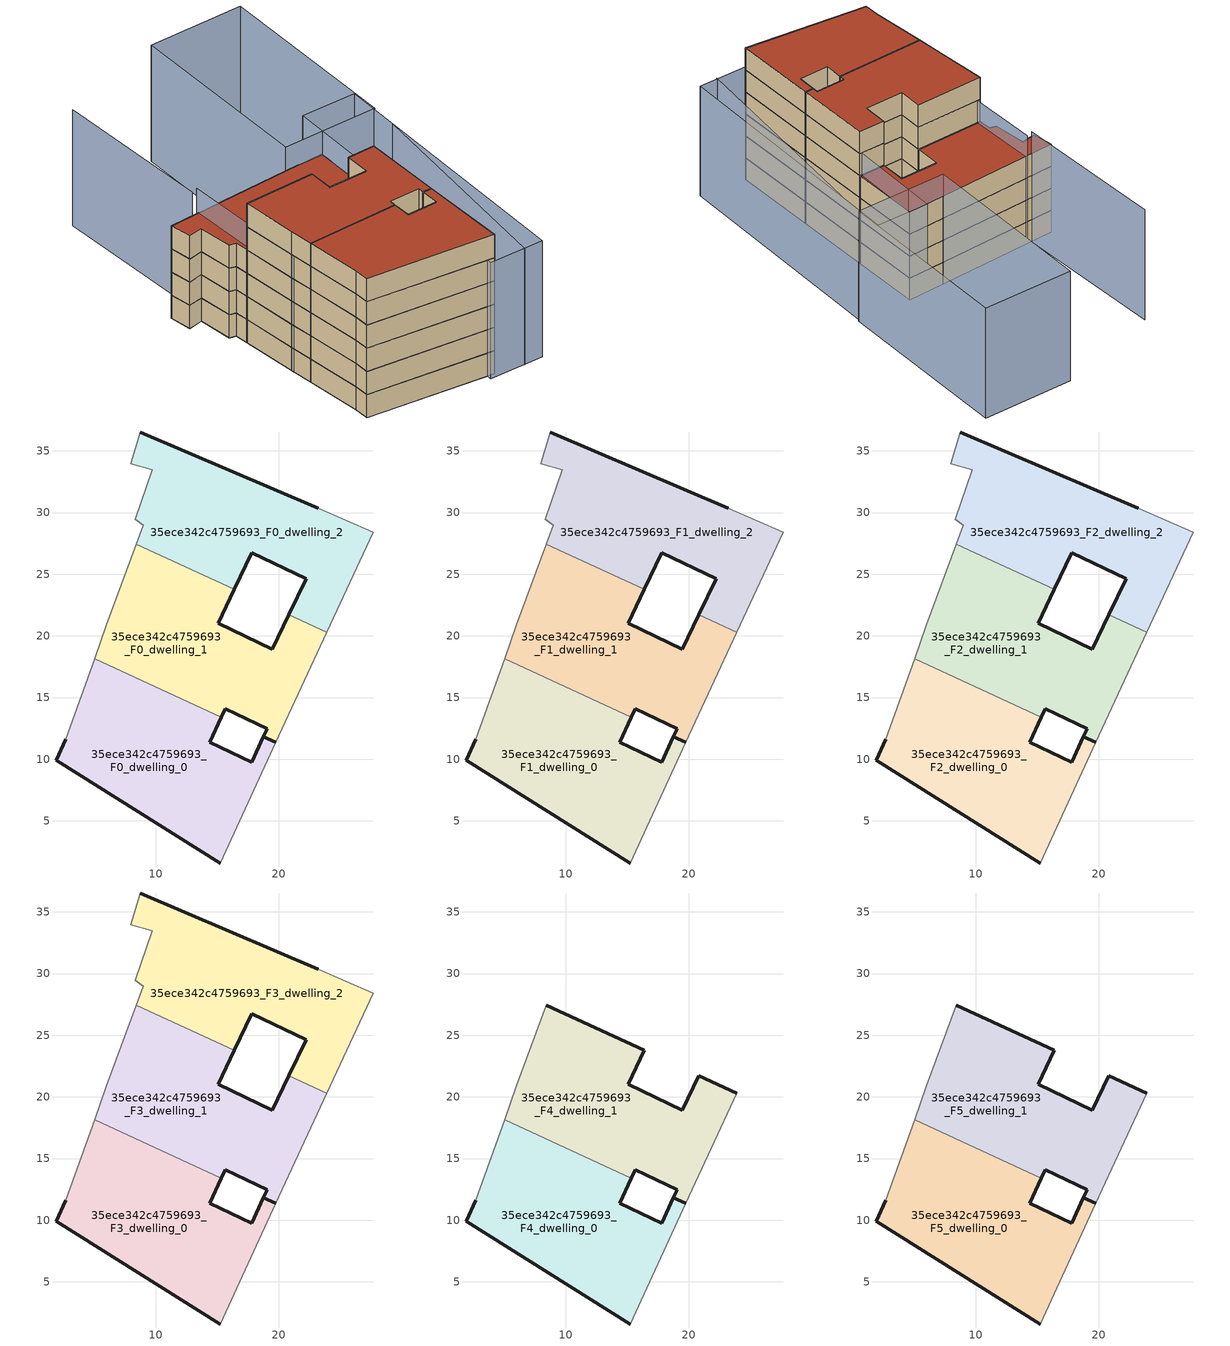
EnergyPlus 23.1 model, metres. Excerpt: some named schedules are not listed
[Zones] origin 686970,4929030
35ece342c4759693_F0_dwelling_0
 floor ground (EU_floor_Construction): 15.25,1.59 19.77,11.37 18.75,11.84 17.79,9.77 14.38,11.37 15.34,13.42 5.06,18.17 2.74,11.63 1.96,9.91 z0
 wall outside (EU_wall_Construction): 15.34,13.42 14.38,11.37 17.79,9.77 18.75,11.84 19.77,11.37 / 15.25,1.59 1.96,9.91 2.74,11.63 z0:3
 wall adiabatic (EU_wall_Construction): 19.77,11.37 15.25,1.59 / 2.74,11.63 5.06,18.17 z0:3
 wall to 35ece342c4759693_F0_dwelling_1 (EU_wall_Construction): 5.06,18.17 15.34,13.42 z0:3
35ece342c4759693_F0_dwelling_1
 floor ground (EU_floor_Construction): 19.77,11.37 23.9,20.3 20.81,21.73 19.47,18.91 15.08,21.01 16.4,23.77 8.43,27.45 6.01,20.85 5.06,18.17 15.34,13.42 15.65,14.08 19.05,12.48 18.75,11.84 z0
 wall outside (EU_wall_Construction): 16.4,23.77 15.08,21.01 19.47,18.91 20.81,21.73 / 19.77,11.37 18.75,11.84 19.05,12.48 15.65,14.08 15.34,13.42 z0:3
 wall adiabatic (EU_wall_Construction): 23.9,20.3 19.77,11.37 / 5.06,18.17 6.01,20.85 8.43,27.45 z0:3
 wall to 35ece342c4759693_F0_dwelling_2 (EU_wall_Construction): 20.81,21.73 23.9,20.3 / 8.43,27.45 16.4,23.77 z0:3
35ece342c4759693_F0_dwelling_2
 floor ground (EU_floor_Construction): 23.9,20.3 27.65,28.42 23.19,30.35 8.77,36.54 7.99,33.96 9.74,33.46 8.36,29.46 8.99,28.96 8.43,27.45 16.4,23.77 17.81,26.74 22.21,24.65 20.81,21.73 z0
 wall outside (EU_wall_Construction): 8.77,36.54 23.19,30.35 / 20.81,21.73 22.21,24.65 17.81,26.74 16.4,23.77 z0:3
 wall adiabatic (EU_wall_Construction): 23.19,30.35 27.65,28.42 23.9,20.3 / 8.43,27.45 8.99,28.96 8.36,29.46 9.74,33.46 7.99,33.96 8.77,36.54 z0:3
35ece342c4759693_F1_dwelling_0
 floor to 35ece342c4759693_F0_dwelling_0 (EU_floor_Construction): 15.25,1.59 19.77,11.37 18.75,11.84 17.79,9.77 14.38,11.37 15.34,13.42 5.06,18.17 2.74,11.63 1.96,9.91 z3
 wall outside (EU_wall_Construction): 15.34,13.42 14.38,11.37 17.79,9.77 18.75,11.84 19.77,11.37 / 15.25,1.59 1.96,9.91 2.74,11.63 z3:6
 wall adiabatic (EU_wall_Construction): 19.77,11.37 15.25,1.59 / 2.74,11.63 5.06,18.17 z3:6
 wall to 35ece342c4759693_F1_dwelling_1 (EU_wall_Construction): 5.06,18.17 15.34,13.42 z3:6
35ece342c4759693_F1_dwelling_1
 floor to 35ece342c4759693_F0_dwelling_1 (EU_floor_Construction): 19.77,11.37 23.9,20.3 20.81,21.73 19.47,18.91 15.08,21.01 16.4,23.77 8.43,27.45 6.01,20.85 5.06,18.17 15.34,13.42 15.65,14.08 19.05,12.48 18.75,11.84 z3
 wall outside (EU_wall_Construction): 16.4,23.77 15.08,21.01 19.47,18.91 20.81,21.73 / 19.77,11.37 18.75,11.84 19.05,12.48 15.65,14.08 15.34,13.42 z3:6
 wall adiabatic (EU_wall_Construction): 23.9,20.3 19.77,11.37 / 5.06,18.17 6.01,20.85 8.43,27.45 z3:6
 wall to 35ece342c4759693_F1_dwelling_2 (EU_wall_Construction): 20.81,21.73 23.9,20.3 / 8.43,27.45 16.4,23.77 z3:6
35ece342c4759693_F1_dwelling_2
 floor to 35ece342c4759693_F0_dwelling_2 (EU_floor_Construction): 23.9,20.3 27.65,28.42 23.19,30.35 8.77,36.54 7.99,33.96 9.74,33.46 8.36,29.46 8.99,28.96 8.43,27.45 16.4,23.77 17.81,26.74 22.21,24.65 20.81,21.73 z3
 wall outside (EU_wall_Construction): 8.77,36.54 23.19,30.35 / 20.81,21.73 22.21,24.65 17.81,26.74 16.4,23.77 z3:6
 wall adiabatic (EU_wall_Construction): 23.19,30.35 27.65,28.42 23.9,20.3 / 8.43,27.45 8.99,28.96 8.36,29.46 9.74,33.46 7.99,33.96 8.77,36.54 z3:6
35ece342c4759693_F2_dwelling_0
 floor to 35ece342c4759693_F1_dwelling_0 (EU_floor_Construction): 15.25,1.59 19.77,11.37 18.75,11.84 17.79,9.77 14.38,11.37 15.34,13.42 5.06,18.17 2.74,11.63 1.96,9.91 z6
 wall outside (EU_wall_Construction): 15.34,13.42 14.38,11.37 17.79,9.77 18.75,11.84 19.77,11.37 / 15.25,1.59 1.96,9.91 2.74,11.63 z6:9
 wall adiabatic (EU_wall_Construction): 19.77,11.37 15.25,1.59 / 2.74,11.63 5.06,18.17 z6:9
 wall to 35ece342c4759693_F2_dwelling_1 (EU_wall_Construction): 5.06,18.17 15.34,13.42 z6:9
35ece342c4759693_F2_dwelling_1
 floor to 35ece342c4759693_F1_dwelling_1 (EU_floor_Construction): 19.77,11.37 23.9,20.3 20.81,21.73 19.47,18.91 15.08,21.01 16.4,23.77 8.43,27.45 6.01,20.85 5.06,18.17 15.34,13.42 15.65,14.08 19.05,12.48 18.75,11.84 z6
 wall outside (EU_wall_Construction): 16.4,23.77 15.08,21.01 19.47,18.91 20.81,21.73 / 19.77,11.37 18.75,11.84 19.05,12.48 15.65,14.08 15.34,13.42 z6:9
 wall adiabatic (EU_wall_Construction): 23.9,20.3 19.77,11.37 / 5.06,18.17 6.01,20.85 8.43,27.45 z6:9
 wall to 35ece342c4759693_F2_dwelling_2 (EU_wall_Construction): 20.81,21.73 23.9,20.3 / 8.43,27.45 16.4,23.77 z6:9
35ece342c4759693_F2_dwelling_2
 floor to 35ece342c4759693_F1_dwelling_2 (EU_floor_Construction): 23.9,20.3 27.65,28.42 23.19,30.35 8.77,36.54 7.99,33.96 9.74,33.46 8.36,29.46 8.99,28.96 8.43,27.45 16.4,23.77 17.81,26.74 22.21,24.65 20.81,21.73 z6
 wall outside (EU_wall_Construction): 8.77,36.54 23.19,30.35 / 20.81,21.73 22.21,24.65 17.81,26.74 16.4,23.77 z6:9
 wall adiabatic (EU_wall_Construction): 23.19,30.35 27.65,28.42 23.9,20.3 / 8.43,27.45 8.99,28.96 8.36,29.46 9.74,33.46 7.99,33.96 8.77,36.54 z6:9
35ece342c4759693_F3_dwelling_0
 floor to 35ece342c4759693_F2_dwelling_0 (EU_floor_Construction): 15.25,1.59 19.77,11.37 18.75,11.84 17.79,9.77 14.38,11.37 15.34,13.42 5.06,18.17 2.74,11.63 1.96,9.91 z9
 wall outside (EU_wall_Construction): 15.34,13.42 14.38,11.37 17.79,9.77 18.75,11.84 19.77,11.37 / 15.25,1.59 1.96,9.91 2.74,11.63 z9:12
 wall adiabatic (EU_wall_Construction): 19.77,11.37 15.25,1.59 / 2.74,11.63 5.06,18.17 z9:12
 wall to 35ece342c4759693_F3_dwelling_1 (EU_wall_Construction): 5.06,18.17 15.34,13.42 z9:12
35ece342c4759693_F3_dwelling_1
 floor to 35ece342c4759693_F2_dwelling_1 (EU_floor_Construction): 19.77,11.37 23.9,20.3 20.81,21.73 19.47,18.91 15.08,21.01 16.4,23.77 8.43,27.45 6.01,20.85 5.06,18.17 15.34,13.42 15.65,14.08 19.05,12.48 18.75,11.84 z9
 wall outside (EU_wall_Construction): 16.4,23.77 15.08,21.01 19.47,18.91 20.81,21.73 / 19.77,11.37 18.75,11.84 19.05,12.48 15.65,14.08 15.34,13.42 z9:12
 wall adiabatic (EU_wall_Construction): 23.9,20.3 19.77,11.37 / 5.06,18.17 6.01,20.85 8.43,27.45 z9:12
 wall to 35ece342c4759693_F3_dwelling_2 (EU_wall_Construction): 20.81,21.73 23.9,20.3 / 8.43,27.45 16.4,23.77 z9:12
35ece342c4759693_F3_dwelling_2
 floor to 35ece342c4759693_F2_dwelling_2 (EU_floor_Construction): 23.9,20.3 27.65,28.42 23.19,30.35 8.77,36.54 7.99,33.96 9.74,33.46 8.36,29.46 8.99,28.96 8.43,27.45 16.4,23.77 17.81,26.74 22.21,24.65 20.81,21.73 z9
 wall outside (EU_wall_Construction): 8.77,36.54 23.19,30.35 / 20.81,21.73 22.21,24.65 17.81,26.74 16.4,23.77 z9:12
 wall adiabatic (EU_wall_Construction): 23.19,30.35 27.65,28.42 23.9,20.3 / 8.43,27.45 8.99,28.96 8.36,29.46 9.74,33.46 7.99,33.96 8.77,36.54 z9:12
 roof outside (EU_roof_Construction): 23.19,30.35 27.65,28.42 23.9,20.3 20.81,21.73 22.21,24.65 17.81,26.74 16.4,23.77 8.43,27.45 8.99,28.96 8.36,29.46 9.74,33.46 7.99,33.96 8.77,36.54 z12
35ece342c4759693_F4_dwelling_0
 floor to 35ece342c4759693_F3_dwelling_0 (EU_floor_Construction): 15.25,1.59 19.77,11.37 18.75,11.84 17.79,9.77 14.38,11.37 15.34,13.42 5.06,18.17 2.74,11.63 1.96,9.91 z12
 wall outside (EU_wall_Construction): 15.34,13.42 14.38,11.37 17.79,9.77 18.75,11.84 19.77,11.37 / 15.25,1.59 1.96,9.91 2.74,11.63 z12:15
 wall adiabatic (EU_wall_Construction): 19.77,11.37 15.25,1.59 / 2.74,11.63 5.06,18.17 z12:15
 wall to 35ece342c4759693_F4_dwelling_1 (EU_wall_Construction): 5.06,18.17 15.34,13.42 z12:15
35ece342c4759693_F4_dwelling_1
 floor to 35ece342c4759693_F3_dwelling_1 (EU_floor_Construction): 19.77,11.37 23.9,20.3 20.81,21.73 19.47,18.91 15.08,21.01 16.4,23.77 8.43,27.45 6.01,20.85 5.06,18.17 15.34,13.42 15.65,14.08 19.05,12.48 18.75,11.84 z12
 wall outside (EU_wall_Construction): 8.43,27.45 16.4,23.77 15.08,21.01 19.47,18.91 20.81,21.73 23.9,20.3 / 19.77,11.37 18.75,11.84 19.05,12.48 15.65,14.08 15.34,13.42 z12:15
 wall adiabatic (EU_wall_Construction): 23.9,20.3 19.77,11.37 / 5.06,18.17 6.01,20.85 8.43,27.45 z12:15
35ece342c4759693_F5_dwelling_0
 floor to 35ece342c4759693_F4_dwelling_0 (EU_floor_Construction): 15.25,1.59 19.77,11.37 18.75,11.84 17.79,9.77 14.38,11.37 15.34,13.42 5.06,18.17 2.74,11.63 1.96,9.91 z15
 wall outside (EU_wall_Construction): 15.34,13.42 14.38,11.37 17.79,9.77 18.75,11.84 19.77,11.37 / 15.25,1.59 1.96,9.91 2.74,11.63 z15:18
 wall adiabatic (EU_wall_Construction): 19.77,11.37 15.25,1.59 / 2.74,11.63 5.06,18.17 z15:18
 wall to 35ece342c4759693_F5_dwelling_1 (EU_wall_Construction): 5.06,18.17 15.34,13.42 z15:18
 roof outside (EU_roof_Construction): 18.75,11.84 19.77,11.37 15.25,1.59 1.96,9.91 2.74,11.63 5.06,18.17 15.34,13.42 14.38,11.37 17.79,9.77 z18
35ece342c4759693_F5_dwelling_1
 floor to 35ece342c4759693_F4_dwelling_1 (EU_floor_Construction): 19.77,11.37 23.9,20.3 20.81,21.73 19.47,18.91 15.08,21.01 16.4,23.77 8.43,27.45 6.01,20.85 5.06,18.17 15.34,13.42 15.65,14.08 19.05,12.48 18.75,11.84 z15
 wall outside (EU_wall_Construction): 8.43,27.45 16.4,23.77 15.08,21.01 19.47,18.91 20.81,21.73 23.9,20.3 / 19.77,11.37 18.75,11.84 19.05,12.48 15.65,14.08 15.34,13.42 z15:18
 wall adiabatic (EU_wall_Construction): 23.9,20.3 19.77,11.37 / 5.06,18.17 6.01,20.85 8.43,27.45 z15:18
 roof outside (EU_roof_Construction): 20.81,21.73 23.9,20.3 19.77,11.37 18.75,11.84 19.05,12.48 15.65,14.08 15.34,13.42 5.06,18.17 6.01,20.85 8.43,27.45 16.4,23.77 15.08,21.01 19.47,18.91 z18
shading: 18.14,-0.54 32.02,22.2 / 6.63,20.66 2.6,11.3 / 12.3,35.33 5.91,20.61 / 19.07,53.46 11.39,35.41 / 35.18,28.31 20.32,-1.49 / 20.32,-1.49 14.25,1.54 / 14.25,1.54 29.11,31.34 / 29.11,31.34 35.18,28.31 / 23.19,30.35 33.37,51.42 / 33.37,51.42 43.99,46.29 / 43.99,46.29 33.8,25.22 / 33.8,25.22 23.19,30.35 z0:15
[Building]
EU S2 Campaign: North Axis=0; Terrain=City; Solar Distribution=FullExterior
[Site:Location]
Bologna: Latitude=44.5; Longitude=11.25; Time Zone=1; Elevation=37
[SizingPeriod:WeatherFileDays]
AnnualSizingPeriod: Begin Month=1; Begin Day of Month=1; End Month=12; End Day of Month=31; Day of Week for Start Day=Monday; Use Weather File Daylight Saving Period=No; Use Weather File Rain and Snow Indicators=No
[MATERIAL]
EU_InternalMass_Material: Roughness=MediumRough; Thickness=0.1; Conductivity=1; Density=1800; Specific Heat=900; Thermal Absorptance=0.9; Solar Absorptance=0.7; Visible Absorptance=0.7
[MATERIAL:NOMASS] Roughness=MediumRough; Thermal Absorptance=0.9; Solar Absorptance=0.7; Visible Absorptance=0.7
Name | Thermal Resistance
EU_wall_NoMass | 0.905828
EU_roof_NoMass | 0.37593
EU_floor_NoMass | 0.67114
[CONSTRUCTION]
EU_wall_Construction: EU_wall_NoMass
EU_roof_Construction: EU_roof_NoMass
EU_floor_Construction: EU_floor_NoMass
EU_InternalMass_Construction: EU_InternalMass_Material
[ZONE] Type=1; Multiplier=1; Ceiling Height=autocalculate; Floor Area=autocalculate; Part of Total Floor Area=Yes
Name | Volume
35ece342c4759693_F0_dwelling_0 | 437.877
35ece342c4759693_F1_dwelling_0; 35ece342c4759693_F2_dwelling_0; 35ece342c4759693_F3_dwelling_0; 35ece342c4759693_F4_dwelling_0; 35ece342c4759693_F5_dwelling_0; 35ece342c4759693_F0_dwelling_2; 35ece342c4759693_F1_dwelling_2; 35ece342c4759693_F2_dwelling_2; 35ece342c4759693_F3_dwelling_2 | 437.875
35ece342c4759693_F0_dwelling_1 | 437.84
35ece342c4759693_F1_dwelling_1; 35ece342c4759693_F2_dwelling_1; 35ece342c4759693_F3_dwelling_1; 35ece342c4759693_F4_dwelling_1; 35ece342c4759693_F5_dwelling_1 | 437.838
[INTERNALMASS] Construction=EU_InternalMass_Construction
Name | Zone or ZoneList | Surface Area
35ece342c4759693_F0_dwelling_0_EU_InternalMass | 35ece342c4759693_F0_dwelling_0 | 145.959
35ece342c4759693_F0_dwelling_1_EU_InternalMass | 35ece342c4759693_F0_dwelling_1 | 145.947
35ece342c4759693_F0_dwelling_2_EU_InternalMass | 35ece342c4759693_F0_dwelling_2 | 145.958
35ece342c4759693_F1_dwelling_0_EU_InternalMass | 35ece342c4759693_F1_dwelling_0 | 145.959
35ece342c4759693_F1_dwelling_1_EU_InternalMass | 35ece342c4759693_F1_dwelling_1 | 145.947
35ece342c4759693_F1_dwelling_2_EU_InternalMass | 35ece342c4759693_F1_dwelling_2 | 145.958
35ece342c4759693_F2_dwelling_0_EU_InternalMass | 35ece342c4759693_F2_dwelling_0 | 145.959
35ece342c4759693_F2_dwelling_1_EU_InternalMass | 35ece342c4759693_F2_dwelling_1 | 145.947
35ece342c4759693_F2_dwelling_2_EU_InternalMass | 35ece342c4759693_F2_dwelling_2 | 145.958
35ece342c4759693_F3_dwelling_0_EU_InternalMass | 35ece342c4759693_F3_dwelling_0 | 145.959
35ece342c4759693_F3_dwelling_1_EU_InternalMass | 35ece342c4759693_F3_dwelling_1 | 145.947
35ece342c4759693_F3_dwelling_2_EU_InternalMass | 35ece342c4759693_F3_dwelling_2 | 145.958
35ece342c4759693_F4_dwelling_0_EU_InternalMass | 35ece342c4759693_F4_dwelling_0 | 77.1291
35ece342c4759693_F4_dwelling_1_EU_InternalMass | 35ece342c4759693_F4_dwelling_1 | 360.729
35ece342c4759693_F5_dwelling_0_EU_InternalMass | 35ece342c4759693_F5_dwelling_0 | 77.1291
35ece342c4759693_F5_dwelling_1_EU_InternalMass | 35ece342c4759693_F5_dwelling_1 | 360.729
[OTHEREQUIPMENT] Fuel Type=Electricity; Design Level Calculation Method=Watts/Area; Power per Zone Floor Area=1; Fraction Latent=0; Fraction Radiant=0; Fraction Lost=0; Carbon Dioxide Generation Rate=0; EndUse Subcategory=EU_Step8_InternalGains
Name | Zone or ZoneList or Space or SpaceList | Schedule
EU_Step8_InternalGain_35ece342c4759693_F0_dwelling_0_f000 | 35ece342c4759693_F0_dwelling_0 | EU_Step8_GainSchedule_35ece342c4759693_F0_dwelling_0_f000
EU_Step8_InternalGain_35ece342c4759693_F0_dwelling_1_f000 | 35ece342c4759693_F0_dwelling_1 | EU_Step8_GainSchedule_35ece342c4759693_F0_dwelling_1_f000
EU_Step8_InternalGain_35ece342c4759693_F0_dwelling_2_f000 | 35ece342c4759693_F0_dwelling_2 | EU_Step8_GainSchedule_35ece342c4759693_F0_dwelling_2_f000
EU_Step8_InternalGain_35ece342c4759693_F1_dwelling_0_f000 | 35ece342c4759693_F1_dwelling_0 | EU_Step8_GainSchedule_35ece342c4759693_F1_dwelling_0_f000
EU_Step8_InternalGain_35ece342c4759693_F1_dwelling_1_f000 | 35ece342c4759693_F1_dwelling_1 | EU_Step8_GainSchedule_35ece342c4759693_F1_dwelling_1_f000
EU_Step8_InternalGain_35ece342c4759693_F1_dwelling_2_f000 | 35ece342c4759693_F1_dwelling_2 | EU_Step8_GainSchedule_35ece342c4759693_F1_dwelling_2_f000
EU_Step8_InternalGain_35ece342c4759693_F2_dwelling_0_f000 | 35ece342c4759693_F2_dwelling_0 | EU_Step8_GainSchedule_35ece342c4759693_F2_dwelling_0_f000
EU_Step8_InternalGain_35ece342c4759693_F2_dwelling_1_f000 | 35ece342c4759693_F2_dwelling_1 | EU_Step8_GainSchedule_35ece342c4759693_F2_dwelling_1_f000
EU_Step8_InternalGain_35ece342c4759693_F2_dwelling_2_f000 | 35ece342c4759693_F2_dwelling_2 | EU_Step8_GainSchedule_35ece342c4759693_F2_dwelling_2_f000
EU_Step8_InternalGain_35ece342c4759693_F3_dwelling_0_f000 | 35ece342c4759693_F3_dwelling_0 | EU_Step8_GainSchedule_35ece342c4759693_F3_dwelling_0_f000
EU_Step8_InternalGain_35ece342c4759693_F3_dwelling_1_f000 | 35ece342c4759693_F3_dwelling_1 | EU_Step8_GainSchedule_35ece342c4759693_F3_dwelling_1_f000
EU_Step8_InternalGain_35ece342c4759693_F3_dwelling_2_f000 | 35ece342c4759693_F3_dwelling_2 | EU_Step8_GainSchedule_35ece342c4759693_F3_dwelling_2_f000
EU_Step8_InternalGain_35ece342c4759693_F4_dwelling_0_f000 | 35ece342c4759693_F4_dwelling_0 | EU_Step8_GainSchedule_35ece342c4759693_F4_dwelling_0_f000
EU_Step8_InternalGain_35ece342c4759693_F4_dwelling_1_f000 | 35ece342c4759693_F4_dwelling_1 | EU_Step8_GainSchedule_35ece342c4759693_F4_dwelling_1_f000
EU_Step8_InternalGain_35ece342c4759693_F5_dwelling_0_f000 | 35ece342c4759693_F5_dwelling_0 | EU_Step8_GainSchedule_35ece342c4759693_F5_dwelling_0_f000
EU_Step8_InternalGain_35ece342c4759693_F5_dwelling_1_f000 | 35ece342c4759693_F5_dwelling_1 | EU_Step8_GainSchedule_35ece342c4759693_F5_dwelling_1_f000
[ZONEVENTILATION:DESIGNFLOWRATE] Schedule=EU_AlwaysOn; Design Flow Rate Calculation Method=AirChanges/Hour; Air Changes per Hour=0.73129; Ventilation Type=Natural; Fan Pressure Rise=0; Fan Total Efficiency=1; Constant Term Coefficient=1; Temperature Term Coefficient=0; Velocity Term Coefficient=0; Velocity Squared Term Coefficient=0; Minimum Indoor Temperature=-100; Maximum Indoor Temperature=100; Delta Temperature=-100; Minimum Outdoor Temperature=-100; Maximum Outdoor Temperature=100; Maximum Wind Speed=40
Name | Zone or ZoneList or Space or SpaceList
EU_ConstantAir_35ece342c4759693_F0_dwelling_0 | 35ece342c4759693_F0_dwelling_0
EU_ConstantAir_35ece342c4759693_F0_dwelling_1 | 35ece342c4759693_F0_dwelling_1
EU_ConstantAir_35ece342c4759693_F0_dwelling_2 | 35ece342c4759693_F0_dwelling_2
EU_ConstantAir_35ece342c4759693_F1_dwelling_0 | 35ece342c4759693_F1_dwelling_0
EU_ConstantAir_35ece342c4759693_F1_dwelling_1 | 35ece342c4759693_F1_dwelling_1
EU_ConstantAir_35ece342c4759693_F1_dwelling_2 | 35ece342c4759693_F1_dwelling_2
EU_ConstantAir_35ece342c4759693_F2_dwelling_0 | 35ece342c4759693_F2_dwelling_0
EU_ConstantAir_35ece342c4759693_F2_dwelling_1 | 35ece342c4759693_F2_dwelling_1
EU_ConstantAir_35ece342c4759693_F2_dwelling_2 | 35ece342c4759693_F2_dwelling_2
EU_ConstantAir_35ece342c4759693_F3_dwelling_0 | 35ece342c4759693_F3_dwelling_0
EU_ConstantAir_35ece342c4759693_F3_dwelling_1 | 35ece342c4759693_F3_dwelling_1
EU_ConstantAir_35ece342c4759693_F3_dwelling_2 | 35ece342c4759693_F3_dwelling_2
EU_ConstantAir_35ece342c4759693_F4_dwelling_0 | 35ece342c4759693_F4_dwelling_0
EU_ConstantAir_35ece342c4759693_F4_dwelling_1 | 35ece342c4759693_F4_dwelling_1
EU_ConstantAir_35ece342c4759693_F5_dwelling_0 | 35ece342c4759693_F5_dwelling_0
EU_ConstantAir_35ece342c4759693_F5_dwelling_1 | 35ece342c4759693_F5_dwelling_1
[HVACTEMPLATE:THERMOSTAT] Constant Heating Setpoint=20; Constant Cooling Setpoint=50
EU_HeatOnly_35ece342c4759693_F0_dwelling_0; EU_HeatOnly_35ece342c4759693_F0_dwelling_1; EU_HeatOnly_35ece342c4759693_F0_dwelling_2; EU_HeatOnly_35ece342c4759693_F1_dwelling_0; EU_HeatOnly_35ece342c4759693_F1_dwelling_1; EU_HeatOnly_35ece342c4759693_F1_dwelling_2; EU_HeatOnly_35ece342c4759693_F2_dwelling_0; EU_HeatOnly_35ece342c4759693_F2_dwelling_1
